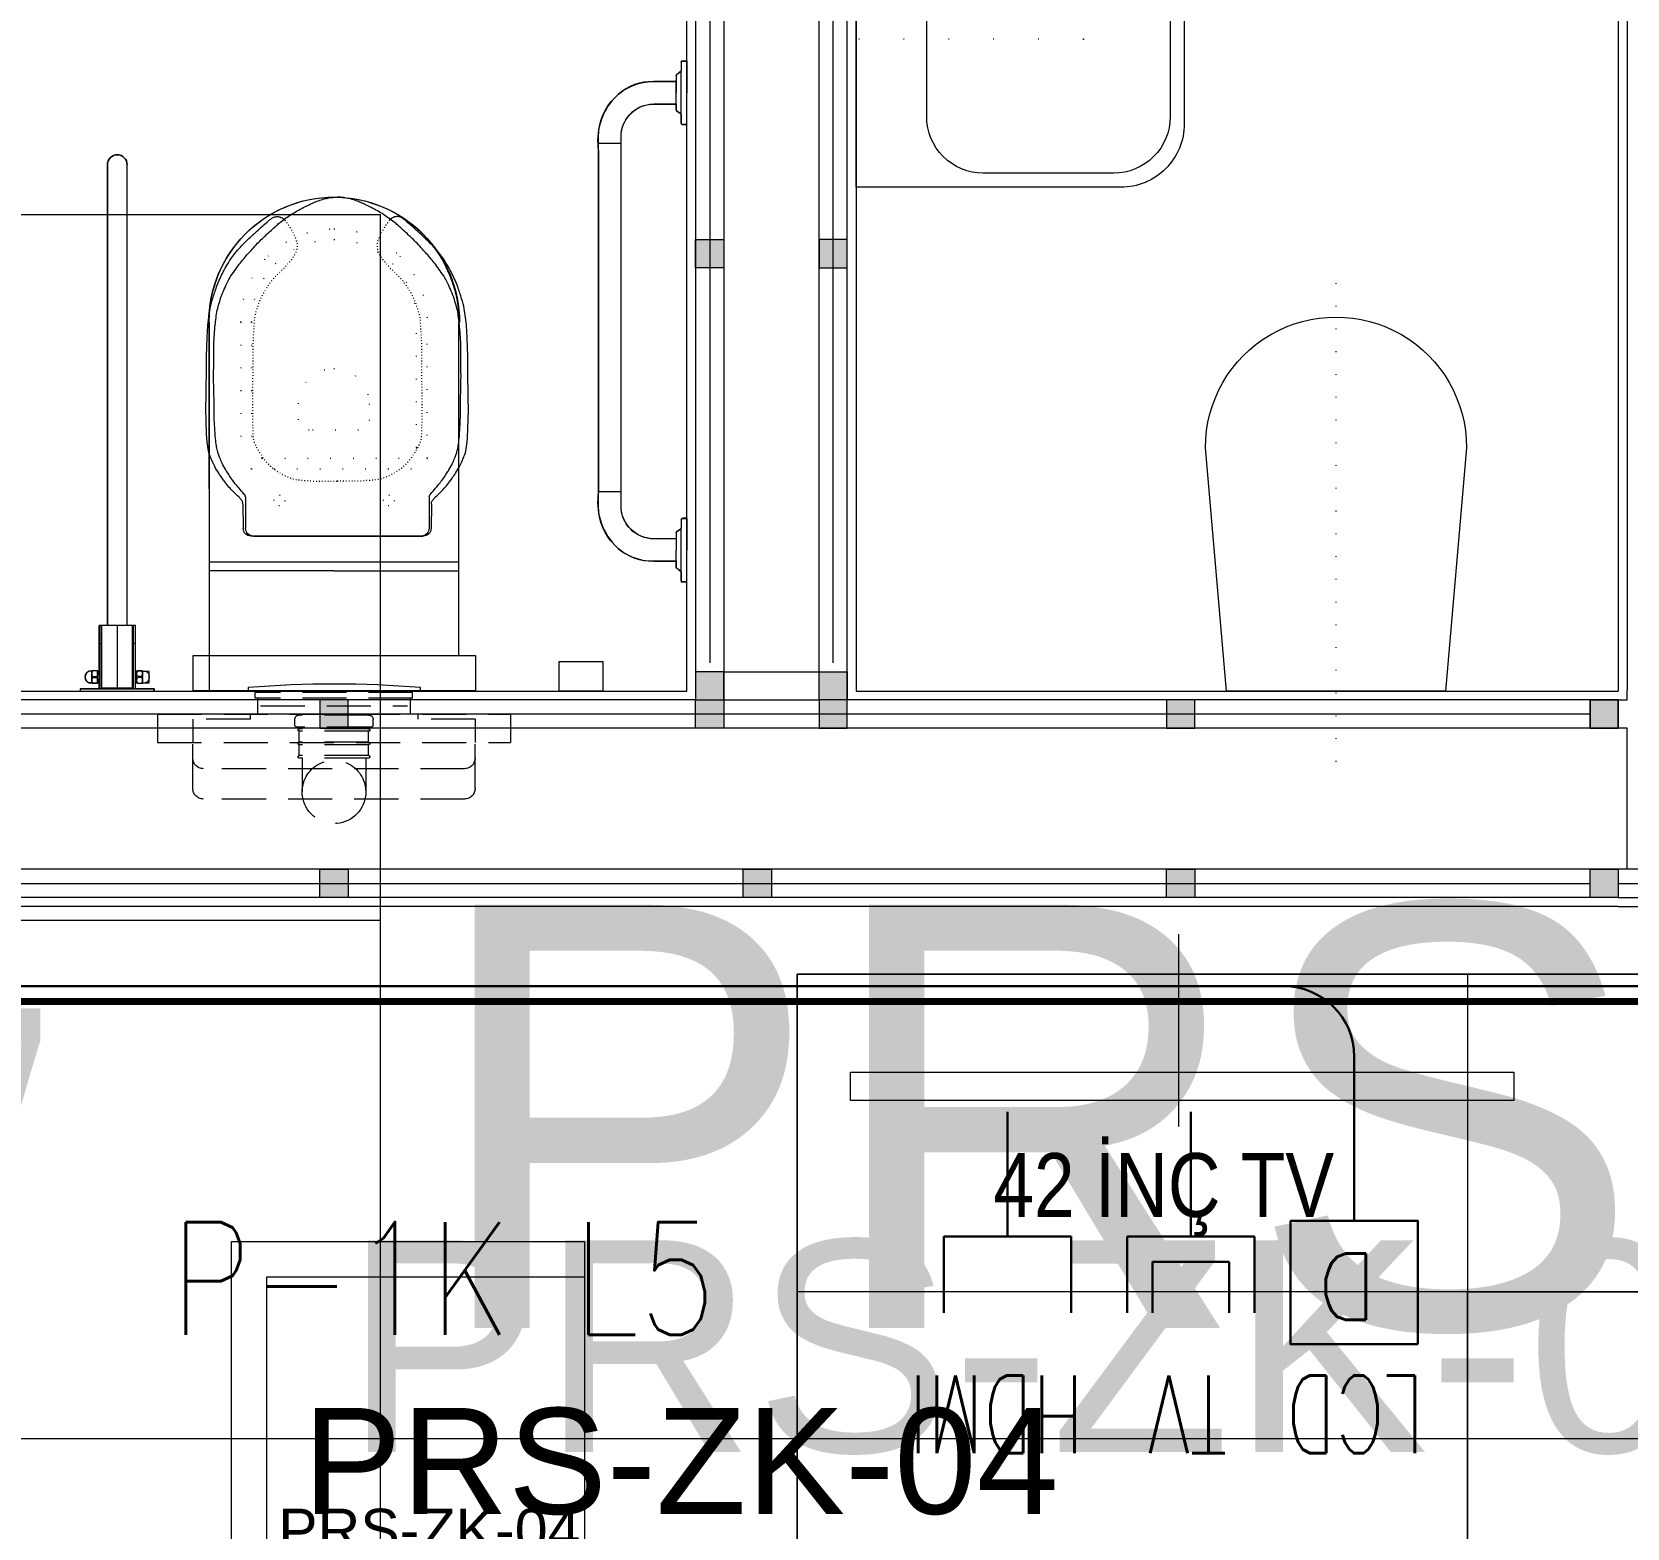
# Model space of a CAD drawing. Extents: x -9059 to 11889, y -1514 to 6575.
# Drawn here: x 3482.8 to 3708.8, y 3271.8 to 3483.8 of the extents above; entities that cross this region are included whole.
import ezdxf
from ezdxf.enums import TextEntityAlignment as Align

# ---------------------------------------------------------------- set-up
doc = ezdxf.new("R2010")
doc.units = 0
doc.header["$LTSCALE"] = 25
doc.header["$MEASUREMENT"] = 0
for name, pattern in [('DASHED2', [0.375, 0.25, -0.125]), ('DOT2', [0.125, 0, -0.125]), ('HIDDEN2', [4.7625, 3.175, -1.5875])]:
    doc.linetypes.add(name, pattern=pattern)
doc.layers.get('0').update_dxf_attribs({"color": 9, "lineweight": 9})
for name, color, linetype, lineweight in [('05', 9, 'Continuous', 9), ('05V', 9, 'Continuous', 9), ('06D', 9, 'Continuous', 9), ('10', 9, 'Continuous', 9), ('11', 9, 'Continuous', 9), ('20', 9, 'DOT2', 9), ('21', 9, 'Continuous', 9), ('21_mahal200', 9, 'Continuous', 9), ('21_mahal200 @ 10 (1)', 9, 'Continuous', 9), ('21_mahal200 @ 10 (2)', 9, 'Continuous', 9), ('21_mahal200 @ 2', 9, 'Continuous', 9), ('21_mahal200 @ 20', 9, 'Continuous', 9), ('21_mahal200 @ 5 (1)', 9, 'Continuous', 9), ('21_mahal200 @ 5 (2)', 9, 'Continuous', 9), ('33', 9, 'BATTING', 9), ('40A', 9, 'Continuous', 9), ('DATA TAVAN', 160, 'Continuous', 30), ('E-DATA LCD EKRAN', 7, 'Continuous', 30), ('E-DATA PRİZİ (RJ45)', 7, 'Continuous', 30), ('E-YAZI', 7, 'Continuous', 30)]:
    doc.layers.add(name, color=color, linetype=linetype, lineweight=lineweight)
doc.styles.add('Arial', font='arial.ttf', dxfattribs={"height": 2.5})
doc.styles.add('E-YAZI', font='txttw.shx')
doc.styles.add('MuuM_TEXT-STANDART', font='ARIALN.TTF')
doc.linetypes.add('BATTING', pattern='A,0.0001,-0.1,[134,ltypeshp.shx,S=0.1,R=0,X=-0.1,Y=0],-0.2,[134,ltypeshp.shx,S=0.1,R=180,X=0.1,Y=0],-0.1', length=0.4001)

# ---------------------------------------------------------------- blocks, each defined once
blk = doc.blocks.new('p-klozet')
at = {"linetype": 'DOT2'}
blk.add_lwpolyline([(0, 10), (0, -60)], dxfattribs=at)
blk.add_lwpolyline([(-15.5, 0), (15.5, 0), (18.5, -34.47, -1.001588), (-18.5, -34.47)], format="xyb", close=True)
blk = doc.blocks.new('A$C6B6E2180')
for points in [[(0, 2.66), (0, -2.66)], [(-2.42, 0), (2.42, 0)]]:
    blk.add_lwpolyline(points)
for radius in [2, 1]:
    blk.add_circle((0, 0), radius)
blk = doc.blocks.new('p-batarya uno')
at = {"linetype": 'Continuous', "elevation": 5.3}
blk.add_lwpolyline([(1959.69, 13727.45), (1962.73, 13727.45), (1962.83, 13727.49), (1962.88, 13727.6), (1962.95, 13729.55), (1962.88, 13731.5), (1962.83, 13731.6), (1962.73, 13731.65), (1959.69, 13731.65), (1959.65, 13731.57), (1959.65, 13731.52), (1959.41, 13731.55), (1959.35, 13731.55), (1959.25, 13731.65), (1957.79, 13731.65), (1957.49, 13731.89), (1956.84, 13732.15), (1956.4, 13732.22), (1956.15, 13732.25), (1955.46, 13732.15), (1954.81, 13731.89), (1954.25, 13731.45), (1953.81, 13730.89), (1953.55, 13730.24), (1953.45, 13729.55), (1953.55, 13728.86), (1953.81, 13728.21), (1954.25, 13727.65), (1954.81, 13727.21), (1955.05, 13727.11), (1955.05, 13712.11), (1955.09, 13711.84), (1955.2, 13711.58), (1955.37, 13711.36), (1955.6, 13711.19), (1955.87, 13711.09), (1956.15, 13711.05), (1956.43, 13711.09), (1956.7, 13711.19), (1956.93, 13711.36), (1957.1, 13711.58), (1957.21, 13711.84), (1957.25, 13712.11), (1957.25, 13712.3), (1957.25, 13712.43), (1957.25, 13712.66), (1957.25, 13713.02), (1957.25, 13713.51), (1957.25, 13714.13), (1957.25, 13727.11), (1957.49, 13727.21), (1957.79, 13727.45), (1959.25, 13727.45), (1959.35, 13727.55), (1959.41, 13727.55), (1959.65, 13727.57), (1959.65, 13727.52), (1959.69, 13727.45)], close=True, dxfattribs=at)
at = {"linetype": 'Continuous'}
blk.add_lwpolyline([(1955.05, 13727.11), (1955.05, 13729.57), (1955.09, 13729.84), (1955.19, 13730.1), (1955.37, 13730.33), (1955.6, 13730.5), (1955.86, 13730.61), (1956.15, 13730.65), (1956.43, 13730.6), (1956.7, 13730.5), (1956.93, 13730.33), (1957.1, 13730.1), (1957.21, 13729.84), (1957.25, 13729.57), (1957.25, 13729.26), (1957.25, 13728.92), (1957.25, 13727.11)], dxfattribs=at)
for points, elevation in [([(1959.25, 13731.65), (1959.25, 13727.45)], 5.3), ([(1959.35, 13727.55), (1959.35, 13731.55)], 5.31), ([(1959.41, 13731.55), (1959.41, 13727.55)], 5.31), ([(1959.69, 13731.65), (1959.72, 13731.57), (1959.74, 13731.45), (1959.75, 13731.36), (1959.76, 13731.25), (1959.78, 13731.01), (1959.81, 13730.55), (1959.82, 13730.06), (1959.83, 13729.55), (1959.82, 13729.06), (1959.81, 13728.54), (1959.79, 13728.16), (1959.78, 13728.09), (1959.76, 13727.84), (1959.75, 13727.74), (1959.74, 13727.65), (1959.73, 13727.58), (1959.72, 13727.52), (1959.69, 13727.45)], 5.3)]:
    blk.add_lwpolyline(points, dxfattribs=dict(at, elevation=elevation))
blk.add_arc((1956.15, 13729.55), 2.25, 299.2676, 240.7324, dxfattribs=at)
blk = doc.blocks.new('shift lavabo plan-60cm')
at = {"ltscale": 2}
for points in [[(0, 0), (60, 0), (60, -37.5, -0.414214), (51, -46.5), (9, -46.5, -0.414214), (0, -37.5)], [(10, -10), (50, -10, -0.414214), (58, -18), (58, -36.5, -0.414214), (50, -44.5), (10, -44.5, -0.414214), (2, -36.5), (2, -18, -0.414214)]]:
    blk.add_lwpolyline(points, format="xyb", close=True, dxfattribs=at)
at = {"layer": '20', "linetype": 'DOT2', "ltscale": 2}
blk.add_lwpolyline([(21, 0), (39, 0), (39, -32.23, -0.414214), (36, -35.23), (24, -35.23, -0.414214), (21, -32.23)], format="xyb", close=True, dxfattribs=at)
blk.add_blockref('p-batarya uno', (-1926.15, -13734.9))
at = {"ltscale": 2}
blk.add_blockref('A$C6B6E2180', (30, -20.5), dxfattribs=at)
blk = doc.blocks.new('h t batı pln')
for p, q in [((-52.5, 0), (52.5, 0)), ((-52.5, -3), (-52.5, 0)), ((52.5, -3), (52.5, 0)), ((-52.5, -3), (52.5, -3)), ((-35.8, -11.9), (-39.8, -11.9)), ((-35.8, -11.9), (-39.8, -11.9)), ((-35.8, -11.6), (-35.8, -19.5)), ((-35.8, -19.5), (-35.8, -11.9)), ((-35.8, -19.5), (-35.8, -28.1)), ((-35.8, -28.4), (-35.8, -20.5)), ((-28.2, -11.1), (-35.2, -11.1)), ((-34.5, -19.5), (-29, -19.5)), ((-34.5, -20.5), (-29, -20.5)), ((-27.8, -11.6), (-27.8, -28.4)), ((-27.8, -12.2), (-25.8, -12.2)), ((-25.8, -3), (-25.8, -93)), ((-25.8, -27.8), (-25.8, -12.2)), ((-22.8, -3), (-22.8, -93)), ((-21.7, -4), (-21.7, -93)), ((21.8, -4), (-21.7, -4)), ((0, -93), (0, -4)), ((21.8, -4), (21.8, -93)), ((22.8, -3), (22.8, -93)), ((25.8, -3), (25.8, -93)), ((27.8, -12.2), (25.8, -12.2)), ((27.8, -11.6), (27.8, -28.4)), ((28.3, -11.1), (35.3, -11.1)), ((34.5, -19.5), (29, -19.5)), ((34.5, -20.5), (29, -20.5)), ((35.8, -11.6), (35.8, -19.5)), ((35.8, -19.5), (35.8, -11.9)), ((35.8, -11.9), (39.8, -11.9)), ((35.8, -11.9), (39.8, -11.9)), ((35.8, -19.5), (35.8, -28.1)), ((35.8, -28.4), (35.8, -20.5)), ((-35.8, -28.1), (-39.8, -28.1)), ((-35.8, -28.1), (-39.8, -28.1)), ((-28.2, -28.9), (-35.2, -28.9)), ((-27.8, -27.8), (-25.8, -27.8)), ((27.8, -27.8), (25.8, -27.8)), ((28.3, -28.9), (35.3, -28.9)), ((35.8, -28.1), (39.8, -28.1)), ((35.8, -28.1), (39.8, -28.1)), ((-25.8, -67.5), (-22.8, -67.5)), ((25.8, -67.5), (22.8, -67.5)), ((25.8, -93), (-25.8, -93)), ((-14, -93), (-14, -746)), ((14, -93), (14, -746))]:
    blk.add_line(p, q)
blk.add_lwpolyline([(35.8, -11.6), (45.4, -11.7), (45.4, -27.6), (35.8, -28.4, -0.414214), (35.3, -28.9), (28.3, -28.9, -0.414214), (27.8, -28.4), (27.8, -27.8), (25.8, -27.8), (25.8, -93), (14, -93), (14, -746, -1), (-14, -746), (-14, -93), (-25.8, -93), (-25.8, -27.8), (-27.8, -27.8), (-27.8, -28.4, -0.414214), (-28.2, -28.9), (-35.2, -28.9, -0.414214), (-35.8, -28.4), (-35.8, -28.1), (-39.8, -28.1, -0.692691), (-39.8, -11.9), (-35.8, -11.9), (-35.8, -11.6, -0.414214), (-35.2, -11.1), (-28.2, -11.1, -0.414214), (-27.8, -11.6), (-27.8, -12.2), (-25.8, -12.2), (-25.8, -3), (-52.5, -3), (-52.5, 0), (52.5, 0), (52.5, -3), (25.8, -3), (25.8, -12.2), (27.8, -12.2), (27.8, -11.6, -0.414214), (28.3, -11.1, 0), (35.3, -11.1, -0.414214)], format="xyb", close=True)
for centre, radius, start, end in [((-38.2, -18.9), 7.15, 102.2903, 181.3942), ((-65.4, -19.5), 20, 358.6058, 1.3942), ((-65.4, -20.5), 20, 358.6058, 1.3942), ((-38.2, -21.1), 7.15, 178.6058, 257.7097), ((-35.2, -11.6), 0.5, 90, 180), ((-26.6, -15.3), 8.98, 152.1164, 207.8836), ((-26.6, -24.7), 8.98, 152.1164, 207.8836), ((-36.9, -15.3), 8.98, 332.1164, 27.8836), ((-36.9, -24.7), 8.98, 332.1164, 27.8836), ((-28.2, -11.6), 0.5, 0, 90), ((28.3, -11.6), 0.5, 90, 180), ((36.9, -15.3), 8.98, 152.1164, 207.8836), ((36.9, -24.7), 8.98, 152.1164, 207.8836), ((26.6, -15.3), 8.98, 332.1164, 27.8836), ((26.6, -24.7), 8.98, 332.1164, 27.8836), ((35.3, -11.6), 0.5, 0, 90), ((38.2, -18.9), 7.15, 358.6058, 77.7097), ((38.2, -21.1), 7.15, 282.2903, 1.3942), ((65.4, -19.5), 20, 178.6058, 181.3942), ((65.4, -20.5), 20, 178.6058, 181.3942), ((-35.2, -28.4), 0.5, 180, 270), ((-28.2, -28.4), 0.5, 270, 0), ((28.3, -28.4), 0.5, 180, 270), ((35.3, -28.4), 0.5, 270, 0), ((0, -746), 14, 180, 0)]:
    blk.add_arc(centre, radius, start, end)
blk = doc.blocks.new('45 lik t b')
for p, q in [((-45.3, 0), (-0.3, 0)), ((-45.3, 0), (-45.3, -5.5)), ((44.7, 0), (-0.3, 0)), ((44.7, -5.5), (44.7, 0)), ((602.9, 0), (647.9, 0)), ((602.9, 0), (602.9, -5.5)), ((692.9, 0), (647.9, 0)), ((692.9, -5.5), (692.9, 0)), ((-42.8, -8), (-31.3, -8)), ((-31.3, -8), (30.7, -8)), ((-29.7, -8.8), (-25.9, -14.2)), ((-24.3, -15), (-0.3, -15)), ((-16.3, -15), (-16.3, -46.5)), ((23.7, -15), (-0.3, -15)), ((15.7, -15), (15.7, -46.5)), ((29.1, -8.8), (25.3, -14.2)), ((42.2, -8), (30.7, -8)), ((605.4, -8), (616.9, -8)), ((616.9, -8), (679, -8)), ((618.5, -8.8), (622.3, -14.2)), ((624, -15), (647.9, -15)), ((630.4, -15), (665.4, -15)), ((631.9, -15), (631.9, -46.5)), ((671.9, -15), (647.9, -15)), ((663.9, -15), (663.9, -46.5)), ((677.3, -8.8), (673.5, -14.2)), ((690.4, -8), (679, -8)), ((62.2, -93), (82.2, -93)), ((82.2, -93), (575.8, -93)), ((82.2, -93), (82.2, -125)), ((575.8, -93), (585.4, -93)), ((575.8, -93), (575.8, -125)), ((62.2, -125), (82.2, -125)), ((82.2, -125), (575.8, -125)), ((575.8, -125), (585.4, -125))]:
    blk.add_line(p, q)
blk.add_lwpolyline([(585.4, -93), (585.4, -93, 0.377689), (631.6, -52.4), (631.9, -15), (624, -15, -0.242213), (622.3, -14.2), (618.5, -8.8, 0.242213), (616.9, -8), (605.4, -8, -0.414214), (602.9, -5.5), (602.9, 0), (692.9, 0), (692.9, -8), (679, -8, 0.051114), (673.5, -14.2, -0.242213), (671.9, -15), (663.6, -15), (663.6, -53.9, -0.189242), (640.9, -102, -0.234834), (565.4, -125), (565.4, -125), (82.5, -125, -0.234834), (7, -102, -0.189242), (-15.6, -53.9), (-15.6, -15), (-24, -15, -0.242213), (-25.6, -14.2, 0.051114), (-31, -8), (-45, -8), (-45, 0), (45, 0), (45, -5.5, -0.414214), (42.5, -8), (31, -8, 0.242213), (29.4, -8.8), (25.6, -14.2, -0.242213), (24, -15), (16, -15), (16.4, -52.4, 0.377689), (62.5, -93)], format="xyb", close=True)
for centre, radius, start, end in [((-42.8, -5.5), 2.5, 180, 270), ((-31.3, -10), 2, 35.5377, 90), ((-24.3, -13), 2, 215.5377, 270), ((23.7, -13), 2, 270, 324.4623), ((30.7, -10), 2, 90, 144.4623), ((42.2, -5.5), 2.5, 270, 0), ((605.4, -5.5), 2.5, 180, 270), ((616.9, -10), 2, 35.5377, 90), ((624, -13), 2, 215.5377, 270), ((671.9, -13), 2, 270, 324.4623), ((679, -10), 2, 90, 144.4623), ((690.4, -5.5), 2.5, 270, 0), ((62.2, -46.5), 78.5, 180, 270), ((62.2, -46.5), 46.5, 180, 270), ((585.4, -46.5), 78.5, 270, 0), ((585.4, -46.5), 46.5, 270, 0)]:
    blk.add_arc(centre, radius, start, end)
blk = doc.blocks.new('rez pln')
at = {"linetype": 'DASHED2'}
for p, q in [((18.5, -3.5), (-18.5, -3.5)), ((-4.52, -9.3), (-4.52, -4.5)), ((4.52, -9.3), (4.52, -4.5)), ((-20, -5), (-20, -11.5)), ((20, -5), (20, -11.5)), ((18.5, -7.8), (-18.5, -7.8)), ((4.92, -9.3), (-4.92, -9.3)), ((-4.91, -9.65), (-4.91, -11.2)), ((4.91, -9.65), (-4.91, -9.65)), ((4.91, -11.2), (-4.91, -11.2)), ((4.91, -9.65), (4.91, -11.2)), ((-25, -15.5), (-25, -11.5)), ((-25, -11.5), (25, -11.5)), ((-20, -14.8), (-20, -11.5)), ((-4.91, -11.55), (-4.91, -13.1)), ((4.91, -11.55), (-4.91, -11.55)), ((4.91, -13.1), (-4.91, -13.1)), ((-4.91, -13.45), (-4.91, -13.7)), ((4.91, -13.45), (-4.91, -13.45)), ((4.91, -11.55), (4.91, -13.1)), ((4.91, -13.45), (4.91, -13.7)), ((20, -14.8), (20, -11.5)), ((25, -15.5), (25, -11.5)), ((-25, -15.5), (25, -15.5)), ((-11.85, -14.8), (-20, -14.8)), ((-11.85, -14.8), (-11.85, -15.5)), ((-10.8, -15.5), (-10.8, -17.79)), ((-5.55, -14), (-5.55, -14.77)), ((5.25, -13.7), (-5.25, -13.7)), ((4.9, -15.4), (-4.92, -15.4)), ((5.55, -14), (5.55, -14.77)), ((10.8, -17.79), (10.8, -15.5)), ((20, -14.8), (11.94, -14.8)), ((11.94, -14.8), (11.94, -15.5)), ((11.15, -17.79), (-11.15, -17.79)), ((-11.15, -17.79), (-11.15, -18.59)), ((-10.4, -16.7), (10.4, -16.7)), ((11.15, -17.79), (11.15, -18.59)), ((11.15, -18.59), (-11.15, -18.59))]:
    blk.add_line(p, q, dxfattribs=at)
for centre, radius, start, end in [((0, -4.5), 4.5, 7.6623, 172.3377), ((-18.5, -5), 1.5, 90, 180), ((0, -4.5), 4.5, 172.3377, 7.6623), ((18.5, -5), 1.5, 0, 90), ((-18.5, -9.3), 1.5, 90, 180), ((18.5, -9.3), 1.5, 0, 90), ((-4.92, -9.48), 0.175, 90, 274.9169), ((-4.92, -11.38), 0.175, 85.0831, 274.9169), ((4.92, -9.48), 0.175, 265.0831, 90), ((4.92, -11.38), 0.175, 265.0831, 94.9169), ((-4.92, -13.27), 0.175, 85.0831, 274.9169), ((4.92, -13.27), 0.175, 265.0831, 94.9169), ((-5.25, -14), 0.3, 90, 180), ((-4.91, -14.76), 0.642, 181.3065, 271.1146), ((4.91, -14.76), 0.642, 268.8854, 358.6935), ((5.25, -14), 0.3, 360, 90)]:
    blk.add_arc(centre, radius, start, end, dxfattribs=at)
blk = doc.blocks.new('tvl.kapağı')
for p, q in [((0, 0), (0, 122.1)), ((0, 119.2), (0, 0.5)), ((44.9, 133.7), (10.8, 133.1)), ((55.3, 130.5), (10.9, 130.2)), ((0, 0), (0, -122.1)), ((0, -118.7), (0, 0)), ((77.7, 1.4), (77.7, 0)), ((77.7, -1.4), (77.7, 0)), ((44.9, -133.7), (10.8, -133.1)), ((55.3, -130), (10.9, -129.7))]:
    blk.add_line(p, q)
for centre, start, end in [((10.9, 122.1), 91, 180.0064), ((11, 119.2), 90.2692, 180), ((11, -118.7), 180, 269.7308), ((10.9, -122.1), 179.9936, 269)]:
    blk.add_arc(centre, 11, start, end)
for points in [[(44.9, 133.7), (47.8, 133.9), (51.8, 136.2), (55.3, 139.4), (62.5, 146.7), (76.7, 159.3), (81.9, 162.9), (89.1, 167.8), (98.6, 173.5), (110.2, 178.8), (117.1, 181.3), (130, 183.9), (139.8, 184.7), (155.9, 185.4), (174.1, 185.9), (203.6, 185.6), (228.2, 185.3), (254.2, 185.1), (272.9, 184.5), (295.4, 183.4), (309.7, 181.9), (322, 180.1), (336.2, 176.4), (352.9, 170.9), (372.1, 162.6), (381.7, 157.4), (392.6, 150.6), (400.6, 144.7), (409.4, 137.1), (423.1, 123.3), (439.5, 105.3), (446.5, 97.3), (451.3, 90.8), (452.5, 86.7), (452.1, 81.4), (450.8, 78), (447.4, 74.3)], [(44.9, -133.7), (47.8, -133.9), (51.8, -136.2), (55.3, -139.4), (62.5, -146.7), (76.7, -159.3), (81.9, -162.9), (89.1, -167.8), (98.6, -173.5), (110.2, -178.8), (117.1, -181.3), (130, -183.9), (139.8, -184.7), (155.9, -185.4), (174.1, -185.9), (203.6, -185.6), (228.2, -185.3), (254.2, -185.1), (272.9, -184.5), (295.4, -183.4), (309.7, -181.9), (322, -180.1), (336.2, -176.4), (352.9, -170.9), (372.1, -162.6), (381.7, -157.4), (392.6, -150.6), (400.6, -144.7), (409.4, -137.1), (423.1, -123.3), (439.5, -105.3), (446.5, -97.3), (451.3, -90.8), (452.5, -86.7), (452.1, -81.4), (450.8, -78), (447.4, -74.3)]]:
    blk.add_spline(points, degree=3)
for points in [[(55.3, 130.5), (55.9, 130.5), (57.5, 130.7), (61.4, 134.5), (67.7, 139), (75, 145.7), (82, 150.8), (88.3, 154.8), (95.1, 159.2), (102.4, 163.3), (109.8, 166.4), (115.6, 169), (121.5, 170.1), (128.8, 172.1), (139.9, 173), (153.3, 174.1), (172.3, 174.9), (196.1, 174.6), (223.5, 175.9), (247.8, 175), (271.4, 175.4), (290.3, 174.4), (306.7, 172.3), (317.1, 171.2), (327.5, 168.3), (336.5, 165.9), (345.8, 162.2), (355.1, 158), (366.2, 153.1), (375.7, 145.8), (385, 139.6), (392.8, 133.1), (399.9, 127), (407, 120.2), (414.6, 113.7), (421.1, 106.7), (427.3, 100.5), (433.5, 93.7), (439.4, 86.9), (445.5, 80.4), (450.2, 73.4), (455.7, 65.6), (460.8, 57.3), (465.2, 48.6), (469.2, 40.8), (472.6, 33.7), (475.3, 26.6), (477.7, 19.3), (479.1, 12.7), (479.8, 7), (480.1, 3.1), (480.2, 0.7), (480.2, -0.2)], [(55.3, -130), (55.9, -130.1), (57.5, -130.2), (61.4, -134), (67.7, -138.6), (75, -145.3), (82, -150.3), (88.3, -154.3), (95.1, -158.7), (102.4, -162.8), (109.8, -165.9), (115.6, -168.5), (121.5, -169.6), (128.8, -171.6), (139.9, -172.5), (153.3, -173.6), (172.3, -174.5), (196.1, -174.2), (223.5, -175.5), (247.8, -174.5), (271.4, -174.9), (290.3, -173.9), (306.7, -171.9), (317.1, -170.7), (327.5, -167.8), (336.5, -165.4), (345.8, -161.7), (355.1, -157.5), (366.2, -152.7), (375.7, -145.3), (385, -139.1), (392.8, -132.6), (399.9, -126.5), (407, -119.7), (414.6, -113.2), (421.1, -106.3), (427.3, -100), (433.5, -93.2), (439.4, -86.4), (445.5, -79.9), (450.2, -72.9), (455.7, -65.2), (460.8, -56.8), (465.2, -48.2), (469.2, -40.3), (472.6, -33.3), (475.3, -26.2), (477.7, -18.9), (479.1, -12.2), (479.8, -6.6), (480.1, -2.7), (480.2, -0.2), (480.2, 0.6)]]:
    blk.add_open_spline(points, degree=3, knots=[0, 0, 0, 0, 0.670053, 1.731386, 5.799522, 9.4146, 12.618633, 15.348174, 17.666544, 21.562464, 24.540222, 26.579954, 28.525509, 31.145812, 35.007932, 40.772607, 45.987085, 56.043441, 67.145439, 76.206526, 82.931515, 93.305764, 97.079543, 101.208357, 104.812247, 109.050946, 111.493995, 115.829946, 120.356803, 124.839651, 129.022943, 132.700024, 136.11481, 139.368033, 143.540906, 147.154174, 149.916644, 153.284947, 157.303026, 159.826393, 163.181112, 166.59516, 170.347088, 173.979284, 177.294221, 180.093785, 182.621202, 185.704146, 188.557041, 190.160144, 191.966636, 192.881659, 192.881659, 192.881659, 192.881659])
at = {"linetype": 'DOT2'}
for points in [[(447.4, 74.3), (446.1, 73.2), (443.4, 71.1), (439.3, 68), (434.7, 65.4), (430.3, 62.7), (425.9, 60.6), (421.5, 58.9), (417.2, 57.4), (412.9, 56.4), (408.8, 56.5), (404.7, 57.8), (400.3, 59.2), (395.3, 61.8), (390.9, 65.3), (384.2, 71.1), (376.8, 77.7), (369.7, 86), (362.8, 92), (355.1, 97.7), (347.8, 102.6), (340.8, 106.5), (335.3, 108.9), (329.1, 111.5), (323.4, 113.4), (317.3, 115.1), (310.4, 117.4), (302.3, 117.5), (291, 118.5), (278.2, 119.3), (248.6, 119.6), (205.2, 119.8), (164, 120), (139.8, 119.4), (133.4, 117.8), (127.6, 115.3), (120.9, 111.7), (113.6, 106.7), (106.7, 102), (101.6, 97.3), (97.5, 92.9), (94, 88.7), (91.5, 84.3), (88.2, 79.5), (85.5, 73.6), (82.5, 67.1), (80.5, 61.2), (79.9, 55.6), (79.1, 50.1), (78.7, 42.2), (77.2, 30), (77.7, 15.7), (77.7, 5.5), (77.7, 1.4)], [(447.4, -74.3), (446.1, -73.2), (443.4, -71.1), (439.3, -68), (434.7, -65.4), (430.3, -62.7), (425.9, -60.6), (421.5, -58.9), (417.2, -57.4), (412.9, -56.4), (408.8, -56.5), (404.7, -57.8), (400.3, -59.2), (395.3, -61.8), (390.9, -65.3), (384.2, -71.1), (376.8, -77.7), (369.7, -86), (362.8, -92), (355.1, -97.7), (347.8, -102.6), (340.8, -106.5), (335.3, -108.9), (329.1, -111.5), (323.4, -113.4), (317.3, -115.1), (310.4, -117.4), (302.3, -117.5), (291, -118.5), (278.2, -119.3), (248.6, -119.6), (205.2, -119.8), (164, -120), (139.8, -119.4), (133.4, -117.8), (127.6, -115.3), (120.9, -111.7), (113.6, -106.7), (106.7, -102), (101.6, -97.3), (97.5, -92.9), (94, -88.7), (91.5, -84.3), (88.2, -79.5), (85.5, -73.6), (82.5, -67.1), (80.5, -61.2), (79.9, -55.6), (79.1, -50.1), (78.7, -42.2), (77.2, -30), (77.7, -15.7), (77.7, -5.5), (77.7, -1.4)]]:
    blk.add_open_spline(points, degree=3, knots=[0, 0, 0, 0, 0.0099303, 0.0202215, 0.0306674, 0.0413663, 0.0507713, 0.059941, 0.0696673, 0.0778303, 0.0859125, 0.0939614, 0.1030097, 0.113776, 0.1267303, 0.1367355, 0.1662266, 0.186192, 0.2013391, 0.2208384, 0.2433028, 0.253562, 0.2685862, 0.2786958, 0.2934882, 0.3047056, 0.3163007, 0.336514, 0.352379, 0.3840151, 0.413194, 0.528474, 0.642339, 0.6592048, 0.6720997, 0.6814004, 0.696872, 0.7173061, 0.7338401, 0.7467809, 0.7583704, 0.7698561, 0.7790405, 0.7883449, 0.8046691, 0.8176949, 0.8305398, 0.8417373, 0.8509784, 0.8644654, 0.8885075, 0.9243506, 0.9492096, 0.9492096, 0.9492096, 0.9492096], dxfattribs=at)
blk = doc.blocks.new('*U22')
at = {"color": 0, "ltscale": 2}
blk.add_lwpolyline([(-40, 0), (0, 0), (0, 5), (-40, 5), (-40, 0)], dxfattribs=at)
blk = doc.blocks.new('eng. stndrt wc')
for p, q in [((-68.13, -52.24), (-68.09, -5.05)), ((-32.69, -5.05), (-32.69, -52.3)), ((-50.39, -17.04), (-68.09, -17.04)), ((-50.39, -17.04), (-32.69, -17.04)), ((-68.09, -18.34), (-32.69, -18.34))]:
    blk.add_line(p, q)
blk.add_lwpolyline([(-38.13, 0), (-38.13, -0.5, -0.041078), (-62.53, -0.5), (-62.53, 0), (-38.13, 0)], format="xyb")
blk.add_lwpolyline([(-18.49, -4.18), (-12.29, -4.18), (-12.29, 0), (-18.49, 0)], close=True)
at = {"layer": '05V', "color": 0}
for p, q in [((-68.09, -52.3), (-68.09, 0)), ((-50.39, 0), (-68.09, 0)), ((-50.39, 0), (-32.69, 0))]:
    blk.add_line(p, q, dxfattribs=at)
at = {"layer": '05V', "color": 0, "linetype": 'DOT2'}
for p, q in [((-32.68, -16), (-32.68, -52.3)), ((-62.09, -31.5), (-38.69, -31.5)), ((-63.59, -52.3), (-63.59, -33)), ((-60.59, -33), (-40.19, -33)), ((-37.19, -33), (-37.19, -52.3)), ((-62.09, -52.3), (-62.09, -34.5)), ((-38.69, -34.5), (-38.69, -52.3)), ((-46.9, -36.96), (-53.9, -36.96)), ((-55.4, -38.46), (-55.4, -40.72)), ((-45.4, -40.72), (-45.4, -38.46))]:
    blk.add_line(p, q, dxfattribs=at)
for centre, radius, start, end in [((-58.12, -27.01), 0.75, 90, 180), ((-58.12, -27.01), 0.75, 180, 270), ((-58.12, -27.01), 0.75, 0, 90), ((-58.12, -27.01), 0.75, 270, 0), ((-42.61, -27.01), 0.75, 90, 180), ((-42.61, -27.01), 0.75, 180, 270), ((-42.61, -27.01), 0.75, 0, 90), ((-42.61, -27.01), 0.75, 270, 0), ((-62.09, -33), 1.5, 90, 180), ((-38.69, -33), 1.5, 0, 90), ((-60.59, -34.5), 1.5, 90, 180), ((-40.19, -34.5), 1.5, 0, 90), ((-53.9, -38.46), 1.5, 90, 180), ((-46.9, -38.46), 1.5, 0, 90), ((-50.4, -40.72), 5, 180, 270), ((-50.4, -40.72), 5, 270, 0), ((-50.38, -52.3), 17.7, 180, 224.9993), ((-50.39, -52.3), 13.2, 180, 224.9992), ((-50.39, -52.3), 11.7, 180, 224.9992), ((-50.39, -52.3), 11.7, 315.0002, 0.0006), ((-50.39, -52.3), 13.2, 315.0002, 0.0006), ((-50.39, -52.3), 11.7, 224.9997, 270.0001), ((-50.39, -52.3), 11.7, 270, 315.0002), ((-50.39, -52.3), 13.2, 224.9997, 270), ((-50.39, -52.3), 13.2, 270, 315.0002)]:
    blk.add_arc(centre, radius, start, end, dxfattribs=at)
at = {"layer": '05V', "color": 0}
for centre, radius, start, end in [((-50.38, -52.25), 17.75, 179.9639, 270), ((-50.39, -52.3), 17.7, 179.9995, 0.0005), ((-50.35, -52.25), 17.75, 270, 0.0361)]:
    blk.add_arc(centre, radius, start, end, dxfattribs=at)
at = {"xscale": 0.1, "yscale": 0.1, "zscale": 0.1}
blk.add_blockref('h t batı pln', (-81.1, 0), dxfattribs=at)
at = {"extrusion": (0, 0, -1), "xscale": -1, "zscale": -1, "rotation": 180}
blk.add_blockref('*U22', (70.34, -0.05), dxfattribs=at)
at = {"xscale": 0.1, "yscale": 0.1, "zscale": 0.1, "rotation": 270}
blk.add_blockref('45 lik t b', (-0.41, -20), dxfattribs=at)
at = {"extrusion": (0, 0, -1), "xscale": -0.1, "yscale": 0.1, "zscale": -0.1, "rotation": 90}
blk.add_blockref('tvl.kapağı', (49.94, -21.98), dxfattribs=at)
at = {"layer": '20', "extrusion": (0, 0, -1), "xscale": -1, "zscale": -1}
blk.add_blockref('rez pln', (50.39, 18.79), dxfattribs=at)
blk = doc.blocks.new('prf-10x10')
h = blk.add_hatch(color=255)
h.dxf.hatch_style = 1
h.paths.add_polyline_path([(-5, -5), (5, -5), (5, 5), (-5, 5)])
at = {"layer": '10'}
blk.add_lwpolyline([(-5, -5), (5, -5), (5, 5), (-5, 5)], close=True, dxfattribs=at)
blk = doc.blocks.new('0a_roomno2')
blk.add_lwpolyline([(30, -16), (0, -16), (0, 0), (30, 0)], close=True)
for points in [[(0, 0), (30, 0)], [(0, -5), (30, -5)], [(12, -5), (12, -16)], [(18, -5), (18, -16)], [(24, -5), (24, -16)], [(12, -10.5), (0, -10.5)]]:
    blk.add_lwpolyline(points)
at = {"layer": '40A'}
blk.add_lwpolyline([(0, 0), (30, 0)], dxfattribs=at)
at = {"style": 'MuuM_TEXT-STANDART', "width": 0.6}
blk.add_text('H:', height=2.25, dxfattribs=at).set_placement((0.525, -12.962), align=Align.MIDDLE_LEFT)
at = {"style": 'Arial'}
blk.add_attdef('ODANO', (0, 1.505), '', height=3, dxfattribs=at)
blk.add_attdef('MEKANADI', text='', height=3, dxfattribs=at).set_placement((0.525, -4.75), align=Align.BOTTOM_LEFT)
at = {"style": 'MuuM_TEXT-STANDART', "width": 0.6}
for tag, p in [('YER01', (15, -7)), ('TAVAN01', (20.625, -7)), ('DUVAR01', (26.25, -7)), ('YER02', (15, -10.375)), ('TAVAN02', (20.625, -10.375)), ('DUVAR02', (26.25, -10.375)), ('YER03', (15, -13.75)), ('TAVAN03', (20.625, -13.75)), ('DUVAR03', (26.25, -13.75))]:
    blk.add_attdef(tag, text='', height=2.25, dxfattribs=at).set_placement(p, align=Align.MIDDLE_CENTER)
at = {"style": 'MuuM_TEXT-STANDART'}
blk.add_attdef('M2', text='', height=2.25, dxfattribs=at).set_placement((1.323, -7.805), align=Align.MIDDLE_LEFT)
at = {"style": 'MuuM_TEXT-STANDART', "width": 0.6}
blk.add_attdef('TEMIZTAVANYUKSEKLIGI', text='', height=2.25, dxfattribs=at).set_placement((2.7, -13.162), align=Align.MIDDLE_LEFT)
blk = doc.blocks.new('*U1273')
at = {"layer": '21_mahal200 @ 20'}
ref = blk.add_blockref('0a_roomno2', (2932.13, 3457.91), dxfattribs=dict(at, xscale=20, yscale=20, zscale=20))
ref.add_attrib('DUVAR01', 'D07', dxfattribs={"layer": '0', "height": 45, "style": 'MuuM_TEXT-STANDART', "width": 0.6}).set_placement((3457.13, 3322.91), align=Align.MIDDLE_CENTER)
blk = doc.blocks.new('p-porsche_mobilya_3')
for points in [[(2609.73, 4465.4), (2609.73, 4285.4), (2514.73, 4285.4), (2514.73, 4465.4)], [(2514.73, 4465.4), (2654.73, 4465.4), (2654.73, 4420.4), (2609.73, 4420.4)], [(2484.59, 4377.5), (2439.59, 4377.5), (2439.59, 4422.5), (2484.59, 4422.5)], [(2609.73, 4420.4), (2514.73, 4420.4), (2514.73, 4420.4)]]:
    blk.add_lwpolyline(points)
for points in [[(2609.73, 4420.4), (2654.73, 4420.4), (2654.73, 4465.4), (2514.73, 4465.4), (2514.73, 4285.4), (2609.73, 4285.4)], [(2434.59, 4427.5), (2484.59, 4427.5), (2484.59, 4372.5), (2434.59, 4372.5)]]:
    blk.add_lwpolyline(points, close=True)
blk = doc.blocks.new('*U1278')
at = {"layer": '21_mahal200 @ 10 (1)'}
ref = blk.add_blockref('0a_roomno2', (3515.33, 3265), dxfattribs=dict(at, xscale=10, yscale=10, zscale=10))
ref.add_attrib('ODANO', ' PRS-ZK-04', (3515.33, 3282.55), dxfattribs={"layer": '0', "height": 30, "style": 'Arial'})
at = {"layer": '21_mahal200 @ 10 (2)'}
ref = blk.add_blockref('0a_roomno2', (3515.33, 3265), dxfattribs=dict(at, xscale=10, yscale=10, zscale=10))
ref.add_attrib('ODANO', ' PRS-ZK-04', (3515.33, 3282.55), dxfattribs={"layer": '0', "height": 30, "style": 'Arial'})
at = {"layer": '21_mahal200 @ 2'}
ref = blk.add_blockref('0a_roomno2', (3515.33, 3265), dxfattribs=dict(at, xscale=2, yscale=2, zscale=2))
ref.add_attrib('ODANO', ' PRS-ZK-04', (3515.33, 3268.51), dxfattribs={"layer": '0', "height": 6, "style": 'Arial'})
ref.add_attrib('MEKANADI', 'OFİS', dxfattribs={"layer": '0', "height": 6, "style": 'Arial', "width": 0.8}).set_placement((3516.38, 3256), align=Align.BOTTOM_LEFT)
ref.add_attrib('M2', '##### m2', dxfattribs={"layer": '0', "height": 4.5, "style": 'MuuM_TEXT-STANDART', "width": 0.6}).set_placement((3516.38, 3250.38), align=Align.MIDDLE_LEFT)
ref.add_attrib('TEMIZTAVANYUKSEKLIGI', '2.80 m', dxfattribs={"layer": '0', "height": 4.5, "style": 'MuuM_TEXT-STANDART', "width": 0.6}).set_placement((3520.73, 3239.18), align=Align.MIDDLE_LEFT)
ref.add_attrib('YER01', 'Y25', dxfattribs={"layer": '0', "height": 4.5, "style": 'MuuM_TEXT-STANDART', "width": 0.6}).set_placement((3545.33, 3251.5), align=Align.MIDDLE_CENTER)
ref.add_attrib('TAVAN01', 'T05', dxfattribs={"layer": '0', "height": 4.5, "style": 'MuuM_TEXT-STANDART', "width": 0.6}).set_placement((3556.58, 3251.5), align=Align.MIDDLE_CENTER)
ref.add_attrib('DUVAR01', 'D07', dxfattribs={"layer": '0', "height": 4.5, "style": 'MuuM_TEXT-STANDART', "width": 0.6}).set_placement((3567.83, 3251.5), align=Align.MIDDLE_CENTER)
ref.add_attrib('TAVAN02', 'T09', dxfattribs={"layer": '0', "height": 4.5, "style": 'MuuM_TEXT-STANDART', "width": 0.6}).set_placement((3556.58, 3244.75), align=Align.MIDDLE_CENTER)
at = {"layer": '21_mahal200 @ 20'}
ref = blk.add_blockref('0a_roomno2', (3515.33, 3265), dxfattribs=dict(at, xscale=20, yscale=20, zscale=20))
ref.add_attrib('ODANO', ' PRS-ZK-04', (3515.33, 3300.1), dxfattribs={"layer": '0', "height": 60, "style": 'Arial'})
at = {"layer": '21_mahal200 @ 5 (1)'}
ref = blk.add_blockref('0a_roomno2', (3515.33, 3265), dxfattribs=dict(at, xscale=5, yscale=5, zscale=5))
ref.add_attrib('ODANO', ' PRS-ZK-04', (3515.33, 3273.78), dxfattribs={"layer": '0', "height": 15, "style": 'Arial'})
ref.add_attrib('MEKANADI', 'OFİS', dxfattribs={"layer": '0', "height": 15, "style": 'Arial', "width": 0.8}).set_placement((3517.95, 3242.5), align=Align.BOTTOM_LEFT)
ref.add_attrib('M2', '##### m2', dxfattribs={"layer": '0', "height": 11.25, "style": 'MuuM_TEXT-STANDART', "width": 0.6}).set_placement((3517.95, 3228.44), align=Align.MIDDLE_LEFT)
ref.add_attrib('TEMIZTAVANYUKSEKLIGI', '2.80 m', dxfattribs={"layer": '0', "height": 11.25, "style": 'MuuM_TEXT-STANDART', "width": 0.6}).set_placement((3528.83, 3200.44), align=Align.MIDDLE_LEFT)
ref.add_attrib('YER01', 'Y25', dxfattribs={"layer": '0', "height": 11.25, "style": 'MuuM_TEXT-STANDART', "width": 0.6}).set_placement((3590.33, 3231.25), align=Align.MIDDLE_CENTER)
ref.add_attrib('TAVAN01', 'T05', dxfattribs={"layer": '0', "height": 11.25, "style": 'MuuM_TEXT-STANDART', "width": 0.6}).set_placement((3618.45, 3231.25), align=Align.MIDDLE_CENTER)
ref.add_attrib('DUVAR01', 'D07', dxfattribs={"layer": '0', "height": 11.25, "style": 'MuuM_TEXT-STANDART', "width": 0.6}).set_placement((3646.58, 3231.25), align=Align.MIDDLE_CENTER)
ref.add_attrib('TAVAN02', 'T09', dxfattribs={"layer": '0', "height": 11.25, "style": 'MuuM_TEXT-STANDART', "width": 0.6}).set_placement((3618.45, 3214.38), align=Align.MIDDLE_CENTER)
at = {"layer": '21_mahal200 @ 5 (2)'}
ref = blk.add_blockref('0a_roomno2', (3515.33, 3265), dxfattribs=dict(at, xscale=5, yscale=5, zscale=5))
ref.add_attrib('ODANO', ' PRS-ZK-04', (3515.33, 3273.78), dxfattribs={"layer": '0', "height": 15, "style": 'Arial'})
ref.add_attrib('MEKANADI', 'OFİS', dxfattribs={"layer": '0', "height": 15, "style": 'Arial', "width": 0.8}).set_placement((3517.95, 3242.5), align=Align.BOTTOM_LEFT)
ref.add_attrib('M2', '##### m2', dxfattribs={"layer": '0', "height": 11.25, "style": 'MuuM_TEXT-STANDART', "width": 0.6}).set_placement((3517.95, 3228.44), align=Align.MIDDLE_LEFT)
ref.add_attrib('TEMIZTAVANYUKSEKLIGI', '2.80 m', dxfattribs={"layer": '0', "height": 11.25, "style": 'MuuM_TEXT-STANDART', "width": 0.6}).set_placement((3528.83, 3200.44), align=Align.MIDDLE_LEFT)
ref.add_attrib('YER01', 'Y25', dxfattribs={"layer": '0', "height": 11.25, "style": 'MuuM_TEXT-STANDART', "width": 0.6}).set_placement((3590.33, 3231.25), align=Align.MIDDLE_CENTER)
ref.add_attrib('TAVAN01', 'T05', dxfattribs={"layer": '0', "height": 11.25, "style": 'MuuM_TEXT-STANDART', "width": 0.6}).set_placement((3618.45, 3231.25), align=Align.MIDDLE_CENTER)
ref.add_attrib('DUVAR01', 'D07', dxfattribs={"layer": '0', "height": 11.25, "style": 'MuuM_TEXT-STANDART', "width": 0.6}).set_placement((3646.58, 3231.25), align=Align.MIDDLE_CENTER)
ref.add_attrib('TAVAN02', 'T09', dxfattribs={"layer": '0', "height": 11.25, "style": 'MuuM_TEXT-STANDART', "width": 0.6}).set_placement((3618.45, 3214.38), align=Align.MIDDLE_CENTER)
blk = doc.blocks.new('E-LCD+TV+HDMI')
at = {"layer": 'E-DATA PRİZİ (RJ45)', "color": 1}
for p, q in [((-24.58, 77.49), (-24.58, 48)), ((-14.75, 77.49), (-14.75, 57.83)), ((14.75, 77.49), (14.75, 57.83)), ((24.58, 77.49), (24.58, 48)), ((46.06, 77.49), (46.06, 48)), ((95.21, 77.49), (95.21, 48)), ((-14.75, 57.83), (14.75, 57.83)), ((-24.58, 48), (24.58, 48)), ((0, 48), (0, 0)), ((46.06, 48), (95.21, 48)), ((70.64, 48), (70.64, 0)), ((-63.03, 0), (-63.03, 41.99))]:
    blk.add_line(p, q, dxfattribs=at)
blk.add_lwpolyline([(-87.61, 89.56), (-38.46, 89.56), (-38.46, 41.99), (-87.61, 41.99)], close=True, dxfattribs=at)
at = {"layer": 'E-DATA PRİZİ (RJ45)', "color": 1, "style": 'E-YAZI'}
blk.add_text('D', height=25.6, dxfattribs=at).set_placement((-71.83, 54.59))
at = {"layer": 'E-YAZI', "color": 1, "style": 'E-YAZI', "width": 0.7}
for s, p in [('LCD', (-90, 101.57)), ('TV', (-14, 101.57)), ('HDMI', (41.23, 101.57))]:
    blk.add_text(s, height=30, dxfattribs=at).set_placement(p)

msp = doc.modelspace()

# ---------------------------------------------------------------- hatches: boundary and pattern name
h = msp.add_hatch(color=255)
h.dxf.hatch_style = 1
h.paths.add_polyline_path([(3576.81, 3454.37), (3576.81, 3450.37), (3580.81, 3450.37), (3580.81, 3454.37)])
h = msp.add_hatch(color=255)
h.dxf.hatch_style = 1
h.paths.add_polyline_path([(3594.31, 3454.37), (3594.31, 3450.37), (3598.31, 3450.37), (3598.31, 3454.37)])
h = msp.add_hatch(color=255)
h.dxf.hatch_style = 1
h.paths.add_polyline_path([(3523.56, 3385.12), (3527.56, 3385.12), (3527.56, 3389.12), (3523.56, 3389.12)])
h = msp.add_hatch(color=255)
h.dxf.hatch_style = 1
h.paths.add_polyline_path([(3594.31, 3389.12), (3594.31, 3385.12), (3598.31, 3385.12), (3598.31, 3389.12)])
h = msp.add_hatch(color=255)
h.dxf.hatch_style = 1
h.paths.add_polyline_path([(3643.56, 3385.12), (3647.56, 3385.12), (3647.56, 3389.12), (3643.56, 3389.12)])
h = msp.add_hatch(color=255)
h.dxf.hatch_style = 1
h.paths.add_polyline_path([(3703.56, 3385.12), (3707.56, 3385.12), (3707.56, 3389.12), (3703.56, 3389.12)])
h = msp.add_hatch(color=255)
h.dxf.hatch_style = 1
h.paths.add_polyline_path([(3523.56, 3361.12), (3527.56, 3361.12), (3527.56, 3365.12), (3523.56, 3365.12)])
h = msp.add_hatch(color=255)
h.dxf.hatch_style = 1
h.paths.add_polyline_path([(3583.56, 3361.12), (3587.56, 3361.12), (3587.56, 3365.12), (3583.56, 3365.12)])
h = msp.add_hatch(color=255)
h.dxf.hatch_style = 1
h.paths.add_polyline_path([(3643.56, 3361.12), (3647.56, 3361.12), (3647.56, 3365.12), (3643.56, 3365.12)])
h = msp.add_hatch(color=255)
h.dxf.hatch_style = 1
h.paths.add_polyline_path([(3703.56, 3361.12), (3707.56, 3361.12), (3707.56, 3365.12), (3703.56, 3365.12)])

# ---------------------------------------------------------------- linework, layer by layer
msp.add_lwpolyline([(3645.28, 3328.67), (3645.28, 3355.95)])
at = {"layer": '05', "color": 1}
msp.add_lwpolyline([(3692.74, 3332.37), (3598.74, 3332.37), (3598.74, 3336.37), (3692.74, 3336.37), (3692.74, 3332.37)], dxfattribs=at)
at = {"layer": '06D'}
for points in [[(3580.81, 3611.62), (3580.81, 3389.12), (3594.31, 3389.12), (3594.31, 3611.62)], [(3580.81, 3393.12), (3594.31, 3393.12)], [(3582.81, 3393.12), (3587.31, 3393.12)], [(3708.81, 3365.12), (3708.81, 3385.12), (3414.06, 3385.12)], [(3707.56, 3365.12), (3414.06, 3365.12)], [(3718.06, 3365.12), (3707.56, 3365.12)], [(3707.56, 3361.12), (3718.06, 3361.12)]]:
    msp.add_lwpolyline(points, dxfattribs=at)
at = {"layer": '10'}
for points in [[(3576.81, 3450.37), (3576.81, 3454.37), (3580.81, 3454.37), (3580.81, 3450.37), (3576.81, 3450.37)], [(3594.31, 3454.37), (3594.31, 3450.37), (3598.31, 3450.37), (3598.31, 3454.37), (3594.31, 3454.37)], [(3523.56, 3385.12), (3527.56, 3385.12), (3527.56, 3389.12), (3523.56, 3389.12), (3523.56, 3385.12)], [(3576.81, 3385.12), (3576.81, 3389.12), (3580.81, 3389.12), (3580.81, 3385.12), (3576.81, 3385.12)], [(3594.31, 3389.12), (3594.31, 3385.12), (3598.31, 3385.12), (3598.31, 3389.12), (3594.31, 3389.12)], [(3643.56, 3385.12), (3647.56, 3385.12), (3647.56, 3389.12), (3643.56, 3389.12), (3643.56, 3385.12)], [(3703.56, 3385.12), (3707.56, 3385.12), (3707.56, 3389.12), (3703.56, 3389.12), (3703.56, 3385.12)], [(3527.56, 3361.12), (3523.56, 3361.12), (3523.56, 3365.12), (3527.56, 3365.12), (3527.56, 3361.12)], [(3587.56, 3361.12), (3583.56, 3361.12), (3583.56, 3365.12), (3587.56, 3365.12), (3587.56, 3361.12)], [(3647.56, 3361.12), (3643.56, 3361.12), (3643.56, 3365.12), (3647.56, 3365.12), (3647.56, 3361.12)], [(3707.56, 3361.12), (3703.56, 3361.12), (3703.56, 3365.12), (3707.56, 3365.12), (3707.56, 3361.12)]]:
    msp.add_lwpolyline(points, dxfattribs=at)
at = {"layer": '11'}
for points in [[(3707.56, 3671.57), (3707.56, 3390.57)], [(3708.81, 3671.57), (3708.81, 3390.57)], [(3576.81, 3611.37), (3576.81, 3389.12), (3414.06, 3389.12)], [(3414.56, 3390.37), (3575.56, 3390.37), (3575.56, 3610.37), (3518.56, 3610.37)], [(3707.56, 3389.12), (3598.31, 3389.12), (3598.31, 3611.62), (3625.26, 3611.62)], [(3625.26, 3610.37), (3599.56, 3610.37), (3599.56, 3390.37), (3707.56, 3390.37)], [(3707.56, 3390.57), (3707.56, 3390.37)], [(3707.56, 3389.12), (3708.81, 3389.12), (3708.81, 3390.57)], [(3707.56, 3361.12), (3414.06, 3361.12)], [(3707.56, 3359.87), (3414.06, 3359.87)], [(3707.56, 3361.12), (3718.06, 3361.12)], [(3707.56, 3359.87), (3718.06, 3359.87)]]:
    msp.add_lwpolyline(points, dxfattribs=at)
at = {"layer": '21', "linetype": 'HIDDEN2', "ltscale": 0.1, "const_width": 1}
msp.add_lwpolyline([(3377.1, 3651.73), (3738.69, 3651.73), (3738.69, 3346.4), (3377.1, 3346.4)], close=True, dxfattribs=at)
at = {"layer": '21_mahal200'}
msp.add_lwpolyline([(4069.64, 3284.43), (3466.06, 3284.43)], dxfattribs=at)
at = {"layer": '33', "ltscale": 0.2}
for points in [[(3578.81, 3611.37), (3578.81, 3394.37)], [(3596.31, 3394.37), (3596.31, 3611.37)], [(3703.56, 3387.12), (3414.06, 3387.12)], [(3414.06, 3363.12), (3703.56, 3363.12)], [(3707.56, 3363.12), (3718.06, 3363.12)]]:
    msp.add_lwpolyline(points, dxfattribs=at)
at = {"layer": 'DATA TAVAN'}
for p, q in [((3278.01, 3348.56), (3583.97, 3348.56)), ((3583.97, 3348.56), (3660.14, 3348.56)), ((3660.14, 3348.56), (3727.31, 3348.56)), ((3670.14, 3330.73), (3670.14, 3338.56))]:
    msp.add_line(p, q, dxfattribs=at)
msp.add_arc((3660.14, 3338.56), 10, 0, 90, dxfattribs=at)

# ---------------------------------------------------------------- block references
at = {"layer": '05'}
msp.add_blockref('p-porsche_mobilya_3', (1076.47, -1115.14), dxfattribs=at)
at = {"layer": '05V'}
for name, p, rotation in [('shift lavabo plan-60cm', (3599.56, 3461.77), 90), ('p-klozet', (3667.56, 3390.37), 180)]:
    msp.add_blockref(name, p, dxfattribs=dict(at, rotation=rotation))
at = {"layer": '05V', "xscale": -1, "rotation": 180}
msp.add_blockref('eng. stndrt wc', (3575.96, 3390.37), dxfattribs=at)
at = {"layer": '10', "extrusion": (0, 0, -1), "yscale": 0.4, "zscale": -1}
for p, xscale in [((-3578.81, 3391.12), -0.4), ((-3596.31, 3391.12), 0.4), ((-3578.81, 3387.12), 0.4)]:
    msp.add_blockref('prf-10x10', p, dxfattribs=dict(at, xscale=xscale))
at = {"layer": '10', "extrusion": (0, 0, -1), "xscale": 0.4, "yscale": 0.4, "zscale": -1, "rotation": 270}
for p in [(-3705.56, 3387.12), (-3705.56, 3363.12)]:
    msp.add_blockref('prf-10x10', p, dxfattribs=at)
at = {"layer": '21_mahal200', "color": 6}
for name in ['*U1273', '*U1278']:
    msp.add_blockref(name, (0, 0), dxfattribs=at)
at = {"layer": 'E-DATA LCD EKRAN', "color": 1, "xscale": 0.3674999999999999, "yscale": 0.3674999999999999, "zscale": 0.3674999999999999, "rotation": 180}
msp.add_blockref('E-LCD+TV+HDMI', (3646.98, 3330.73), dxfattribs=at)

# ---------------------------------------------------------------- texts
at = {"style": 'MuuM_TEXT-STANDART'}
msp.add_text('42 İNÇ TV', height=9.028, dxfattribs=at).set_placement((3619.01, 3315.87))
at = {"layer": 'E-YAZI', "color": 6, "style": 'E-YAZI', "width": 0.8}
msp.add_text('P-1K L5', height=16, dxfattribs=at).set_placement((3502.4, 3299.13))

doc.saveas('drawing.dxf')
